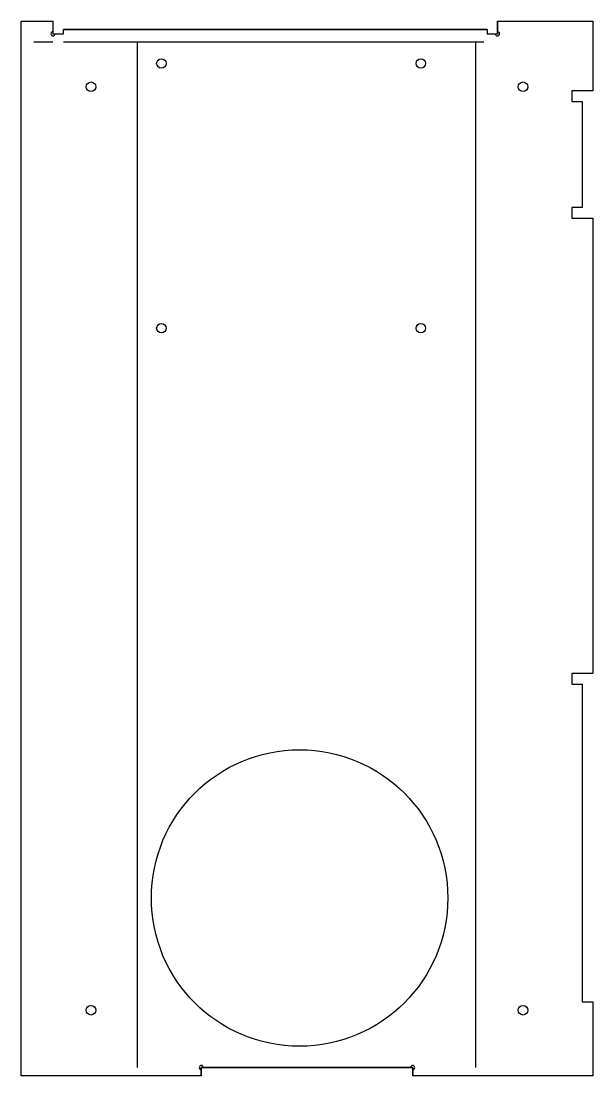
# Model space of a CAD drawing. Header units: millimetres. Extents: x -270 to 0, y 1 to 499.
import ezdxf

# ---------------------------------------------------------------- set-up
doc = ezdxf.new("R2010")
doc.units = ezdxf.units.MM
doc.layers.get('0').update_dxf_attribs({"linetype": 'CONTINUOUS'})

msp = doc.modelspace()

# ---------------------------------------------------------------- linework, layer by layer
for p, q in [((-255, 499), (-254.915, 499)), ((-254.915, 493), (-254.915, 499)), ((-45.085, 499), (-45.085, 493)), ((-45, 499), (-45.085, 499)), ((-50, 495.085), (-250, 495.085)), ((-250, 495), (-250, 495.085)), ((-50, 495), (-50, 495.085)), ((-255, 489), (-264, 489)), ((-51.5, 489), (-250, 489)), ((-215, 5), (-215, 489)), ((-55.5, 489), (-55.5, 5)), ((-184.915, 1), (-185, 1)), ((-184.915, 1), (-184.915, 4.915)), ((-184.915, 4.915), (-85.085, 4.915)), ((-85.085, 4.915), (-85.085, 1)), ((-85, 1), (-85.085, 1))]:
    msp.add_line(p, q)
msp.add_lwpolyline([(-255, 499), (-255, 493), (-250, 493), (-250, 495), (-50, 495), (-50, 493), (-45, 493), (-45, 499), (0, 499), (0, 466), (-10, 466), (-10, 461), (-5, 461), (-5, 411), (-10, 411), (-10, 406), (0, 406), (0, 191), (-10, 191), (-10, 186), (-5, 186), (-5, 36), (0, 36), (0, 1), (-85, 1), (-85, 5), (-185, 5), (-185, 1), (-270, 1), (-270, 499)], close=True)
for centre, radius in [((-203.75, 479), 2.25), ((-81.25, 479), 2.25), ((-237, 468), 2.25), ((-33, 468), 2.25), ((-203.75, 354), 2.25), ((-81.25, 354), 2.25), ((-138.5, 85), 70), ((-237, 32), 2.25), ((-33, 32), 2.25)]:
    msp.add_circle(centre, radius)
for centre, start, end in [((-254.915, 493), -270, 0), ((-45.085, 493), -180, 90), ((-184.915, 4.915), 0, 270), ((-85.085, 4.915), -90, 180)]:
    msp.add_arc(centre, 1, start, end)

doc.saveas('drawing.dxf')
